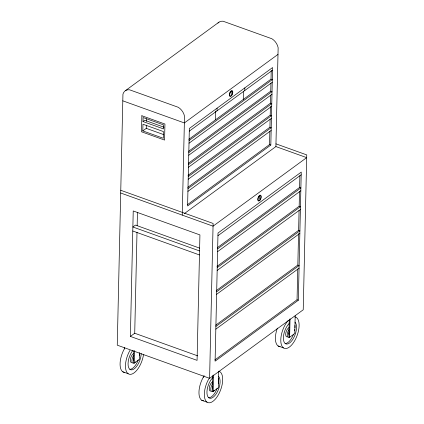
<?xml version="1.0" encoding="UTF-8"?>
<svg xmlns="http://www.w3.org/2000/svg" width="424" height="424" viewBox="0 0 424 424"><rect width="100%" height="100%" fill="white"/><g stroke="black" fill="none" stroke-linecap="round" stroke-linejoin="round"><path stroke-width="0.64" d="M124.614 348.883L124.645 347.574M130.385 336.418L133.231 210.967L199.921 234.917L197.075 360.368L130.385 336.418L134.721 333.248L137.01 232.225M133.804 351.03L133.539 362.801L134.302 363.071L139.464 359.292L139.613 352.757M137.159 225.621L137.461 212.419M134.302 363.071L134.583 350.537M142.803 130.899L142.957 124.221L163.478 131.594L163.325 138.266L142.803 130.899L146.275 128.361L146.344 125.181M143.015 121.556L143.111 117.549L163.627 124.916L163.537 128.923L143.015 121.556L144.754 120.284L164.03 127.205M146.434 121.37L146.492 118.826M182.267 215.116L184.514 116.261A10.452 7.526 53.8 0 0 178.25 107.283L129.516 89.787A10.452 7.526 53.8 0 0 122.949 94.16L117.257 345.168L209.599 378.325L303.229 309.785L306.743 154.908L275.966 143.853M203.499 377.323L203.531 376.014M209.599 378.325L213.113 223.448L120.771 190.286M215.535 119.78L215.737 111.008M217.035 110.839L217.093 108.168M212.774 375.547L212.419 391.235L213.182 391.511L218.344 387.732L218.715 371.392M213.182 391.511L213.558 375.017M231.128 94.303L231.186 91.632M243.281 99.47L243.466 91.324M244.775 90.535L244.839 87.863M259.546 198.883L259.61 196.211M187.376 204.728L269.537 144.584L269.844 131.26M187.768 187.371L269.934 127.227L270.115 119.128M188.044 175.356L270.205 115.211L270.406 106.488M188.314 163.335L270.48 103.196L270.66 95.098M188.59 151.32L270.751 91.181L270.936 83.078M188.86 139.305L271.026 79.161L271.222 70.389M270.819 145.045L272.579 67.554L189.353 128.477L187.594 205.969L270.819 145.045L269.537 144.584M184.398 213.558L275.902 146.577L278.144 47.727A10.452 7.526 53.8 0 0 271.885 38.748L223.146 21.248A10.452 7.526 53.8 0 0 217.936 23.071M289.248 319.982L288.861 336.979L289.624 337.255L294.786 333.476L295.189 315.827M289.624 337.255L290.048 318.779M214.888 359.923L297.049 299.779L297.743 269.065M215.673 325.208L297.839 265.069L298.549 233.582M216.463 290.493L298.623 230.354L299.079 210.357M217.008 266.373L299.174 206.228L299.503 191.558M217.438 247.605L299.598 187.466L299.869 175.642M298.332 300.24L301.241 172.102L218.01 233.025L215.101 361.163L298.332 300.24L297.049 299.779M125.35 90.699L218.98 22.165M277.996 54.399L184.361 122.939L122.801 100.833M189.29 131.149L272.521 70.225M189.078 140.545L272.309 79.622L271.026 79.161M189.019 143.217L272.245 82.293M188.802 152.561L272.033 91.637L270.751 91.181M188.744 155.232L271.975 94.308M188.532 164.581L271.763 103.657L270.48 103.196M188.473 167.252L271.699 106.329M188.261 176.596L271.487 115.672L270.205 115.211M188.198 179.267L271.429 118.344M187.986 188.611L271.217 127.688L269.934 127.227M187.922 191.378L271.153 130.454M217.952 235.712L301.178 174.789M217.65 248.851L300.881 187.927L299.598 187.466M217.586 251.665L300.817 190.742M217.226 267.613L300.457 206.689L299.174 206.228M217.162 270.454L300.388 209.525M216.68 291.739L299.906 230.815L298.623 230.354M216.622 294.309L299.848 233.386M215.89 326.454L299.121 265.53L297.839 265.069M215.827 329.146L299.058 268.222M275.902 146.577L306.685 157.633L213.049 226.172L120.708 193.01M146.275 128.361L163.685 134.615M199.667 248.141L135.468 225.086L132.866 226.988L199.561 250.939M132.776 230.995L199.466 254.946M134.721 333.248L197.669 355.853M278.139 345.979L283.513 347.924M201.692 400.235L207.071 402.18M122.812 371.795L128.191 373.74M218.556 371.212A16.594 7.685 -70.1 0 1 220.321 390.705A16.594 7.685 -70.1 0 1 206.398 401.613A16.594 7.685 -70.1 0 1 208.873 378.802M203.605 400.855A16.594 7.685 -70.1 0 1 198.967 392.062A16.594 7.685 -70.1 0 1 204.198 375.706M218.524 376.395A11.899 5.512 -70.1 0 1 216.632 393.196A11.899 5.512 -70.1 0 1 207.198 394.961A11.899 5.512 -70.1 0 1 213.039 377.424M218.318 378.563A11.899 5.512 -70.1 0 1 218.339 383.704M217.114 388.421A11.899 5.512 -70.1 0 1 208.725 397.77M210.627 391.145A4.95 2.295 -70.1 0 1 209.44 386.948A4.95 2.295 -70.1 0 1 212.668 381.844M214.242 390.382A4.95 2.295 -70.1 0 1 210.876 390.25A4.95 2.295 -70.1 0 1 212.79 383.577M212.689 388.925A2.12 0.981 -70.1 0 1 212.678 386.418M294.998 316.956A16.594 7.685 -70.1 0 1 296 338.209A16.594 7.685 -70.1 0 1 281.7 345.576A16.594 7.685 -70.1 0 1 288.299 320.406M280.047 346.599A16.594 7.685 -70.1 0 1 277.37 328.112M294.966 322.139A11.899 5.512 -70.1 0 1 293.074 338.94A11.899 5.512 -70.1 0 1 283.64 340.705A11.899 5.512 -70.1 0 1 289.481 323.168M294.934 325.441A11.899 5.512 -70.1 0 1 294.966 327.757M294.781 329.448A11.899 5.512 -70.1 0 1 294.574 330.614M293.556 334.165A11.899 5.512 -70.1 0 1 285.172 343.514M287.069 336.889A4.95 2.295 -70.1 0 1 285.882 332.692A4.95 2.295 -70.1 0 1 289.11 327.588M289.974 336.857A4.95 2.295 -70.1 0 1 287.244 335.522A4.95 2.295 -70.1 0 1 289.232 329.321M288.945 334.457A2.12 0.981 -70.1 0 1 289.364 331.679M143.503 354.75A16.594 7.685 -70.1 0 1 129.097 374.185A16.594 7.685 -70.1 0 1 129.993 350.362M124.72 372.415A16.594 7.685 -70.1 0 1 124.614 348.417M141.203 353.589A11.899 5.512 -70.1 0 1 135.018 368.175A11.899 5.512 -70.1 0 1 128.143 365.509A11.899 5.512 -70.1 0 1 132.887 350.362M139.666 353.033A11.899 5.512 -70.1 0 1 139.459 355.264M138.229 359.981A11.899 5.512 -70.1 0 1 129.845 369.331M131.742 362.706A4.95 2.295 -70.1 0 1 130.56 358.508A4.95 2.295 -70.1 0 1 133.783 353.404M135.357 361.942A4.95 2.295 -70.1 0 1 131.991 361.81A4.95 2.295 -70.1 0 1 133.905 355.137M133.809 360.485A2.12 0.981 -70.1 0 1 133.798 357.978M141.855 115.752L141.494 131.774L164.576 140.063L164.941 124.041L141.855 115.752M231.456 95.771A3.095 1.468 -70.2 0 0 232.336 90.736A3.095 1.468 -70.2 0 0 229.411 94.054A3.095 1.468 -70.2 0 0 231.456 95.771M231.393 95.379A2.56 1.214 -70.2 0 0 232.119 91.218A2.56 1.214 -70.2 0 0 229.697 93.964A2.56 1.214 -70.2 0 0 231.393 95.379M259.88 200.351A3.095 1.468 -70.2 0 0 260.755 195.31A3.095 1.468 -70.2 0 0 257.829 198.633A3.095 1.468 -70.2 0 0 259.88 200.351M259.811 199.958A2.56 1.214 -70.2 0 0 260.537 195.798A2.56 1.214 -70.2 0 0 258.115 198.538A2.56 1.214 -70.2 0 0 259.811 199.958"/></g></svg>
